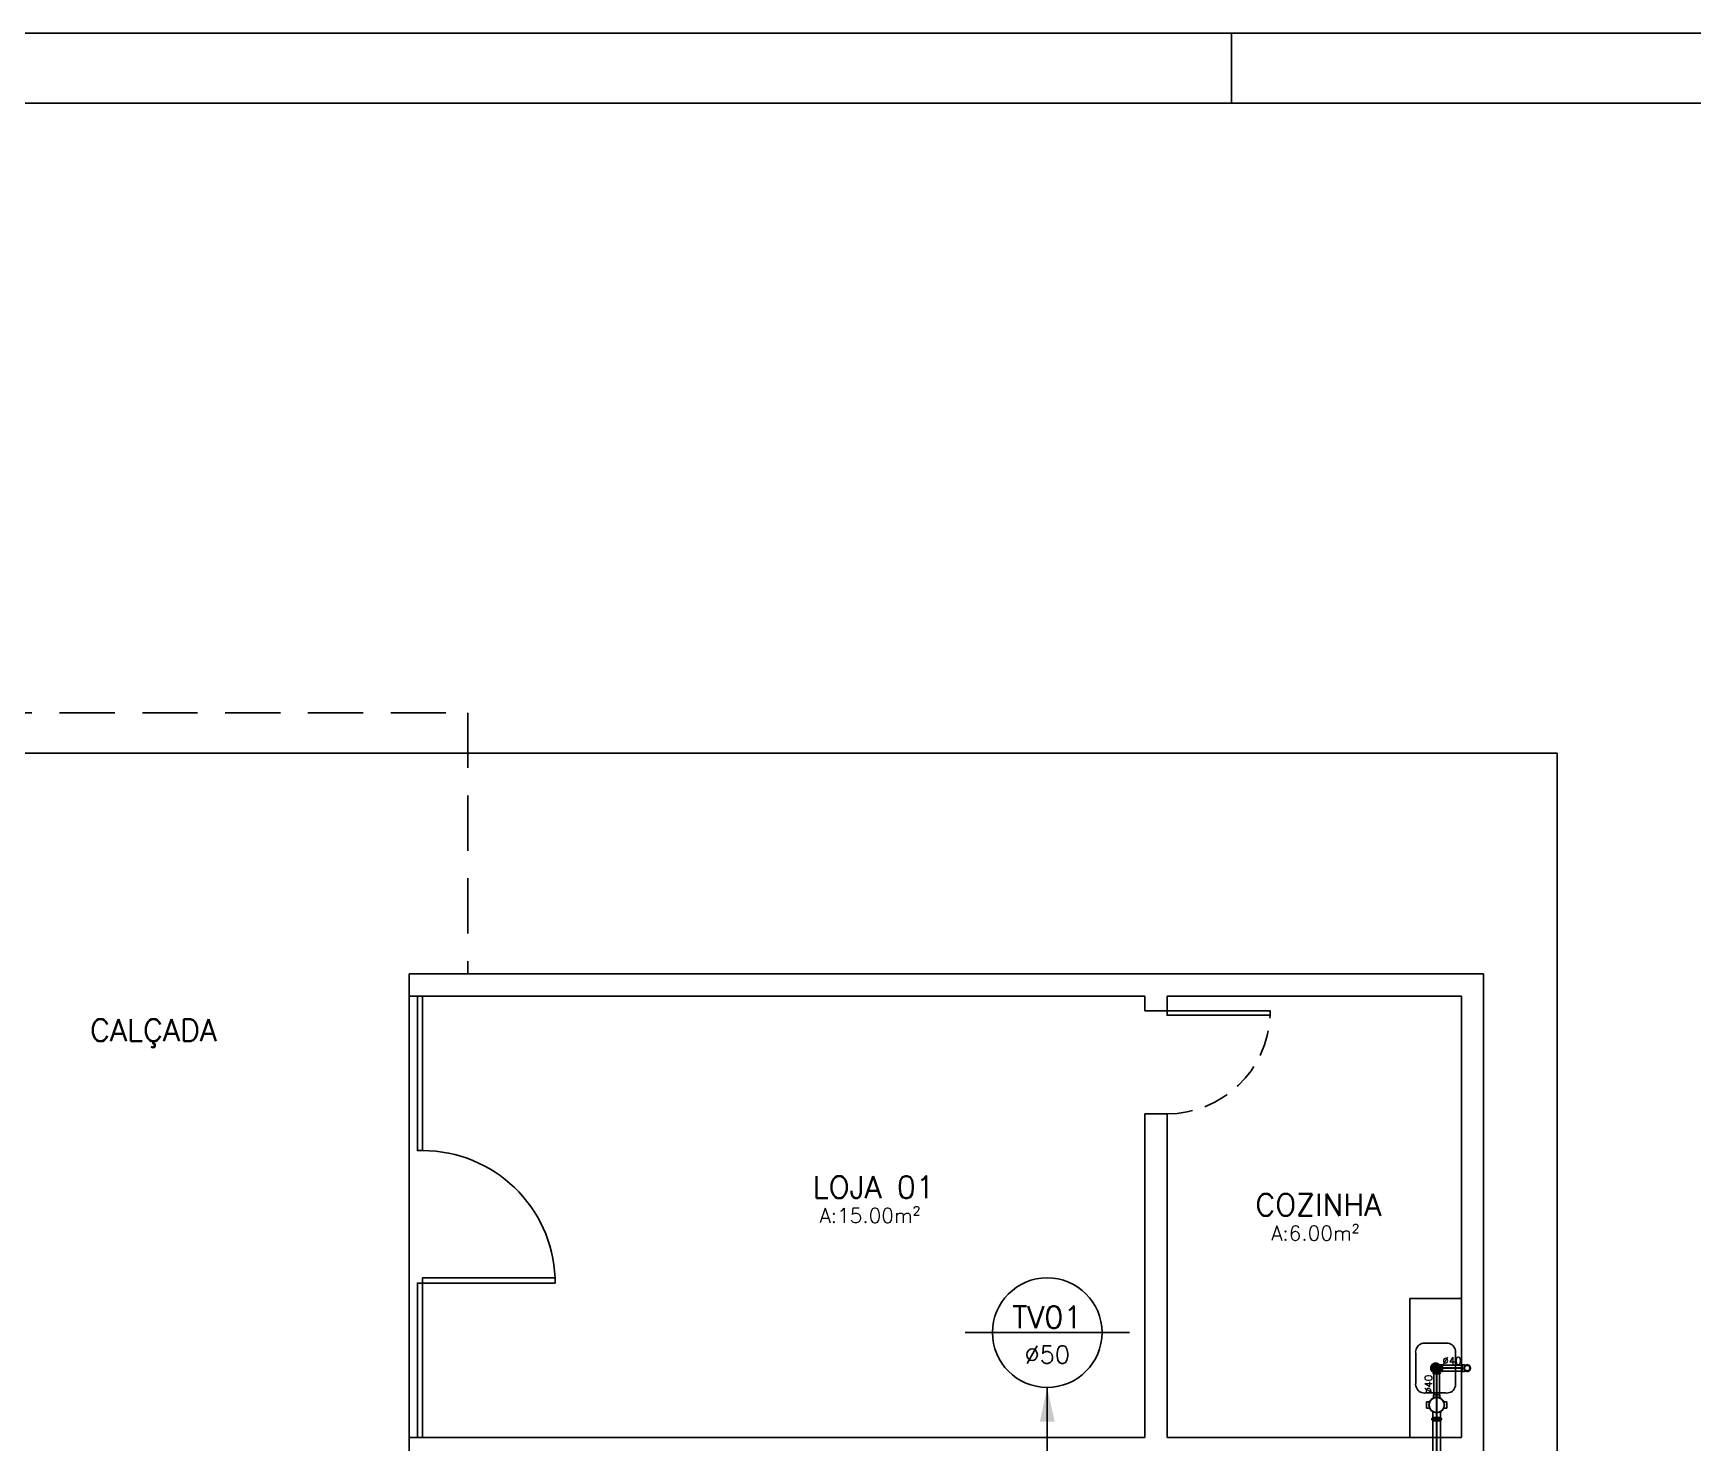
# Model space of a CAD drawing. Header units: millimetres. Extents: x 1111 to 1959, y -391 to -319.
# Drawn here: x 1402.59 to 1420.35, y -361.58 to -346.49 of the extents above; entities that cross this region are included whole.
import ezdxf
from ezdxf.enums import TextEntityAlignment as Align

# ---------------------------------------------------------------- set-up
doc = ezdxf.new("R2010")
doc.units = ezdxf.units.MM
doc.linetypes.add('HIDDEN', pattern=[0.375, 0.25, -0.125])
for name, color, linetype in [('08', 8, 'Continuous'), ('ARQ-ALVENARIA', 4, 'Continuous'), ('ARQ-ESQ-02', 2, 'Continuous'), ('ARQ-PENA-02', 2, 'Continuous'), ('ARQ-PROJ-01', 1, 'HIDDEN'), ('ARQ-TEXTO2', 2, 'Continuous'), ('ARQ-TEXTO3', 3, 'Continuous'), ('CERCAD-1', 1, 'Continuous'), ('CERCAD-2', 7, 'Continuous'), ('CONEXAO_ESGOTO', 6, 'Continuous'), ('Texto-Tubos', 7, 'Continuous'), ('TigreCad', 2, 'Continuous'), ('Tinterno', 9, 'Continuous')]:
    doc.layers.add(name, color=color, linetype=linetype)
doc.layers.add('TQ-Tubos detalhe', color=1, linetype='Continuous', lineweight=30)
doc.styles.add('ROMANS', font='romans')
doc.styles.add('TCTUBOS-TXT', font='txt.shx')

# ---------------------------------------------------------------- blocks, each defined once
blk = doc.blocks.new('01')
at = {"layer": 'ARQ-ALVENARIA', "color": 8}
for p, q in [((1144.524, -315.011), (1144.524, -314.861)), ((1144.524, -314.861), (1151.824, -314.861)), ((1151.824, -318.161), (1151.824, -314.861)), ((1144.524, -315.011), (1149.524, -315.011)), ((1144.524, -318.011), (1144.524, -315.011)), ((1149.524, -315.011), (1149.524, -315.111)), ((1149.674, -315.011), (1151.674, -315.011)), ((1149.674, -315.011), (1149.674, -315.111)), ((1151.674, -318.011), (1151.674, -315.011)), ((1149.524, -315.111), (1149.674, -315.111)), ((1149.524, -315.811), (1149.524, -318.011)), ((1149.524, -315.811), (1149.674, -315.811)), ((1149.674, -315.811), (1149.674, -318.011)), ((1144.524, -318.161), (1144.524, -318.011)), ((1149.524, -318.011), (1144.524, -318.011)), ((1151.674, -318.011), (1149.674, -318.011))]:
    blk.add_line(p, q, dxfattribs=at)
at = {"layer": 'ARQ-ALVENARIA', "color": 8, "linetype": 'HIDDEN', "ltscale": 1.5}
blk.add_lwpolyline([(1130.9, -313.086), (1144.924, -313.086), (1144.924, -314.861)], dxfattribs=at)
at = {"layer": 'ARQ-ALVENARIA', "color": 8}
for points in [[(1144.616, -316.061), (1144.616, -315.011), (1144.581, -315.011), (1144.581, -316.061)], [(1144.616, -316.926), (1145.516, -316.926), (1145.516, -316.961), (1144.616, -316.961)], [(1144.616, -316.961), (1144.616, -318.011), (1144.581, -318.011), (1144.581, -316.961)]]:
    blk.add_lwpolyline(points, close=True, dxfattribs=at)
blk.add_arc((1144.616, -316.962), 0.901, 2.2721, 90, dxfattribs=at)
at = {"layer": 'ARQ-ESQ-02', "color": 8}
blk.add_lwpolyline([(1149.674, -315.111), (1150.374, -315.111), (1150.374, -315.141), (1149.674, -315.141)], close=True, dxfattribs=at)
at = {"layer": 'ARQ-PENA-02', "color": 8}
for p in [(1141.524, -313.361), (1152.324, -332.811)]:
    blk.add_line(p, (1152.324, -313.361), dxfattribs=at)
at = {"layer": 'ARQ-PROJ-01', "color": 8, "ltscale": 0.7}
blk.add_arc((1149.674, -315.111), 0.701, 270, 357.4911, dxfattribs=at)
at = {"layer": 'ARQ-ALVENARIA', "color": 8, "insert": (1142.788, -315.264), "char_height": 0.15, "width": 1.12177, "attachment_point": 5, "style": 'ROMANS'}
blk.add_mtext('CALÇADA', dxfattribs=at)
at = {"layer": 'ARQ-TEXTO2', "color": 8, "char_height": 0.1, "width": 0.65338, "attachment_point": 1, "style": 'ROMANS'}
for s, insert in [('\\pi-0.04474;A:15.00m²', (1147.357, -316.453)), ('\\pi0.00288;A:6.00m²', (1150.378, -316.573))]:
    blk.add_mtext(s, dxfattribs=dict(at, insert=insert))
at = {"layer": 'ARQ-TEXTO3', "color": 8, "char_height": 0.15, "width": 1.12177, "attachment_point": 5, "style": 'ROMANS'}
for s, insert in [('LOJA 01', (1147.681, -316.309)), ('COZINHA', (1150.702, -316.429))]:
    blk.add_mtext(s, dxfattribs=dict(at, insert=insert))
blk = doc.blocks.new('27120195p')
at = {"layer": 'TigreCad'}
for p, q in [((-69, -22), (-69, 22)), ((-49, 22), (-69, 22)), ((22, 69), (-22, 69)), ((-22, 49), (-22, 69)), ((22, 49), (22, 69)), ((45, 27), (85, 27)), ((90, 27), (85, 27)), ((85, 27), (85, 27)), ((91, 31), (91, 28)), ((101, 32), (92, 32)), ((92, -31), (92, 31)), ((101, 31), (101, -31)), ((102, 31), (102, 28)), ((108, 27), (103, 27)), ((108, -27), (108, 27)), ((-49, -22), (-69, -22)), ((-22, -49), (-22, -69)), ((22, -69), (-22, -69)), ((22, -49), (22, -69)), ((45, -27), (85, -27)), ((90, -27), (85, -27)), ((85, -27), (85, -27)), ((91, -31), (91, -28)), ((101, -32), (92, -32)), ((102, -31), (102, -28)), ((108, -27), (103, -27))]:
    blk.add_line(p, q, dxfattribs=at)
blk.add_circle((0, 0), 52.8, dxfattribs=at)
for centre, radius, start, end in [((-49, 23), 1.5, 270, 334.5897), ((-23, 49), 1.5, 295.4103, 0), ((23, 49), 1.5, 180, 244.5897), ((90, 28), 1, 270, 355), ((92, 31), 1, 90, 175), ((101, 31), 1, 15, 90), ((103, 28), 1, 195, 270), ((-49, -23), 1.5, 25.4103, 90), ((-23, -49), 1.5, 0, 64.5897), ((23, -49), 1.5, 115.4103, 180), ((90, -28), 1, 5, 90), ((92, -31), 1, 185, 270), ((101, -31), 1, 270, 345), ((103, -28), 1, 90, 165)]:
    blk.add_arc(centre, radius, start, end, dxfattribs=at)
at = {"layer": 'Tinterno'}
for p, q in [((85, 27), (85, 0)), ((85, 27), (85, 0)), ((85, -27), (85, 0)), ((85, -27), (85, 0)), ((91, 27), (91, -27)), ((103, 27), (103, -27))]:
    blk.add_line(p, q, dxfattribs=at)
blk.add_circle((0, 0), 50.8, dxfattribs=at)
blk = doc.blocks.new('j9n40d')
at = {"layer": 'TigreCad'}
for p, q in [((0, 21), (10, 21)), ((10, 21), (18, 21)), ((19, 22), (18, 21)), ((34, 22), (19, 22)), ((19, -22), (19, 22)), ((35, 23), (34, 22)), ((35, 23), (35, -23)), ((39, 23), (35, 23)), ((39, 23), (39, -23)), ((0, -21), (10, -21)), ((10, -21), (18, -21)), ((19, -22), (18, -21)), ((34, -22), (19, -22)), ((35, -23), (34, -22)), ((39, -23), (35, -23))]:
    blk.add_line(p, q, dxfattribs=at)
for radius, start, end in [(22.8, 64.6232, 295.3768), (20.6, 90, 270)]:
    blk.add_arc((0, 0), radius, start, end, dxfattribs=at)
at = {"layer": 'Tinterno'}
for p, q in [((18, 21), (18, -21)), ((34, 22), (34, -22))]:
    blk.add_line(p, q, dxfattribs=at)
blk.add_arc((0, 0), 21.8, 70.9009, 289.0991, dxfattribs=at)
blk = doc.blocks.new('j9n40s')
at = {"layer": 'TigreCad'}
for p, q in [((10, 21), (18, 21)), ((19, 22), (18, 21)), ((18, 21), (18, 14)), ((19, 13), (19, 22)), ((34, 22), (19, 22)), ((35, 23), (34, 22)), ((39, 23), (35, 23)), ((35, 23), (35, -23)), ((39, 23), (39, -23)), ((10, -21), (18, -21)), ((18, -21), (18, -14)), ((19, -22), (18, -21)), ((19, -13), (19, -22)), ((34, -22), (19, -22)), ((35, -23), (34, -22)), ((39, -23), (35, -23))]:
    blk.add_line(p, q, dxfattribs=at)
for radius in [22.8, 20]:
    blk.add_circle((0, 0), radius, dxfattribs=at)
at = {"layer": 'Tinterno'}
blk.add_line((34, 22), (34, -22), dxfattribs=at)
blk.add_circle((0, 0), 18.8, dxfattribs=at)
blk = doc.blocks.new('j9n40p')
at = {"layer": 'TigreCad'}
for p, q in [((19, 22), (18, 21)), ((34, 22), (19, 22)), ((19, 22), (19, -19)), ((35, 23), (34, 22)), ((39, 23), (35, 23)), ((35, 23), (35, -23)), ((39, 23), (39, -23)), ((-23, -35), (-22, -34)), ((23, -35), (-23, -35)), ((-23, -39), (-23, -35)), ((23, -39), (-23, -39)), ((-22, -19), (-21, -18)), ((19, -19), (-22, -19)), ((-22, -34), (-22, -19)), ((19, -19), (22, -22)), ((34, -22), (22, -22)), ((22, -34), (22, -22)), ((23, -35), (22, -34)), ((23, -39), (23, -35)), ((35, -23), (34, -22)), ((39, -23), (35, -23))]:
    blk.add_line(p, q, dxfattribs=at)
blk.add_arc((19, -19), 39.4, 91.4733, 178.5267, dxfattribs=at)
at = {"layer": 'Tinterno'}
for p, q in [((18, 21), (18, -18)), ((34, 22), (34, -22)), ((22, -34), (-22, -34)), ((-21, -18), (18, -18)), ((18, -18), (19, -19))]:
    blk.add_line(p, q, dxfattribs=at)

msp = doc.modelspace()

# ---------------------------------------------------------------- linework, layer by layer
at = {"layer": '08'}
for p, q in [((1417.322, -361.52), (1417.322, -360.031)), ((1417.873, -360.031), (1417.322, -360.031)), ((1417.384, -360.587), (1417.383, -360.602)), ((1417.383, -360.602), (1417.384, -360.616)), ((1417.388, -360.573), (1417.384, -360.587)), ((1417.384, -360.935), (1417.384, -360.616)), ((1417.394, -360.56), (1417.388, -360.573)), ((1417.401, -360.548), (1417.394, -360.56)), ((1417.411, -360.536), (1417.401, -360.548)), ((1417.422, -360.527), (1417.411, -360.536)), ((1417.434, -360.519), (1417.422, -360.527)), ((1417.447, -360.514), (1417.434, -360.519)), ((1417.462, -360.51), (1417.447, -360.514)), ((1417.476, -360.509), (1417.462, -360.51)), ((1417.49, -360.51), (1417.476, -360.509)), ((1417.49, -360.51), (1417.703, -360.51)), ((1417.718, -360.509), (1417.703, -360.51)), ((1417.732, -360.51), (1417.718, -360.509)), ((1417.746, -360.514), (1417.732, -360.51)), ((1417.76, -360.519), (1417.746, -360.514)), ((1417.772, -360.527), (1417.76, -360.519)), ((1417.783, -360.536), (1417.772, -360.527)), ((1417.792, -360.548), (1417.783, -360.536)), ((1417.8, -360.56), (1417.792, -360.548)), ((1417.806, -360.573), (1417.8, -360.56)), ((1417.809, -360.587), (1417.806, -360.573)), ((1417.81, -360.602), (1417.809, -360.587)), ((1417.81, -360.616), (1417.81, -360.602)), ((1417.81, -360.616), (1417.81, -360.935)), ((1417.544, -360.776), (1417.545, -360.762)), ((1417.544, -360.776), (1417.545, -360.762)), ((1417.545, -360.79), (1417.544, -360.776)), ((1417.545, -360.79), (1417.544, -360.776)), ((1417.545, -360.762), (1417.551, -360.749)), ((1417.545, -360.762), (1417.551, -360.749)), ((1417.551, -360.802), (1417.545, -360.79)), ((1417.551, -360.802), (1417.545, -360.79)), ((1417.551, -360.749), (1417.559, -360.738)), ((1417.551, -360.749), (1417.559, -360.738)), ((1417.559, -360.813), (1417.551, -360.802)), ((1417.559, -360.813), (1417.551, -360.802)), ((1417.554, -360.776), (1417.556, -360.765)), ((1417.554, -360.776), (1417.556, -360.787)), ((1417.56, -360.755), (1417.556, -360.765)), ((1417.56, -360.797), (1417.556, -360.787)), ((1417.557, -360.777), (1417.558, -360.777)), ((1417.557, -360.778), (1417.557, -360.777)), ((1417.557, -360.78), (1417.557, -360.778)), ((1417.557, -360.781), (1417.557, -360.78)), ((1417.557, -360.782), (1417.557, -360.781)), ((1417.558, -360.784), (1417.557, -360.782)), ((1417.558, -360.777), (1417.559, -360.776)), ((1417.558, -360.784), (1417.558, -360.784)), ((1417.559, -360.785), (1417.558, -360.784)), ((1417.559, -360.738), (1417.57, -360.73)), ((1417.559, -360.738), (1417.57, -360.73)), ((1417.559, -360.76), (1417.56, -360.759)), ((1417.559, -360.762), (1417.559, -360.76)), ((1417.559, -360.763), (1417.559, -360.762)), ((1417.559, -360.764), (1417.559, -360.763)), ((1417.56, -360.765), (1417.559, -360.764)), ((1417.559, -360.776), (1417.56, -360.776)), ((1417.56, -360.785), (1417.559, -360.785)), ((1417.57, -360.822), (1417.559, -360.813)), ((1417.57, -360.822), (1417.559, -360.813)), ((1417.56, -360.755), (1417.567, -360.746)), ((1417.56, -360.759), (1417.561, -360.758)), ((1417.56, -360.766), (1417.56, -360.765)), ((1417.561, -360.766), (1417.56, -360.766)), ((1417.581, -360.776), (1417.56, -360.776)), ((1417.561, -360.785), (1417.56, -360.785)), ((1417.56, -360.797), (1417.567, -360.806)), ((1417.561, -360.758), (1417.562, -360.758)), ((1417.561, -360.766), (1417.581, -360.772)), ((1417.561, -360.785), (1417.581, -360.78)), ((1417.562, -360.758), (1417.563, -360.757)), ((1417.563, -360.757), (1417.564, -360.757)), ((1417.564, -360.757), (1417.565, -360.758)), ((1417.564, -360.795), (1417.565, -360.794)), ((1417.564, -360.796), (1417.564, -360.795)), ((1417.564, -360.797), (1417.564, -360.796)), ((1417.564, -360.798), (1417.564, -360.797)), ((1417.564, -360.799), (1417.564, -360.798)), ((1417.565, -360.8), (1417.564, -360.799)), ((1417.583, -360.768), (1417.565, -360.758)), ((1417.583, -360.784), (1417.565, -360.794)), ((1417.566, -360.801), (1417.565, -360.8)), ((1417.567, -360.802), (1417.566, -360.801)), ((1417.576, -360.739), (1417.567, -360.746)), ((1417.568, -360.803), (1417.567, -360.802)), ((1417.576, -360.813), (1417.567, -360.806)), ((1417.569, -360.803), (1417.568, -360.803)), ((1417.57, -360.802), (1417.569, -360.803)), ((1417.57, -360.73), (1417.583, -360.724)), ((1417.57, -360.73), (1417.583, -360.724)), ((1417.57, -360.746), (1417.571, -360.745)), ((1417.57, -360.747), (1417.57, -360.746)), ((1417.57, -360.748), (1417.57, -360.747)), ((1417.57, -360.749), (1417.57, -360.748)), ((1417.571, -360.75), (1417.57, -360.749)), ((1417.571, -360.802), (1417.57, -360.802)), ((1417.583, -360.827), (1417.57, -360.822)), ((1417.583, -360.827), (1417.57, -360.822)), ((1417.571, -360.745), (1417.572, -360.744)), ((1417.571, -360.75), (1417.585, -360.765)), ((1417.571, -360.802), (1417.586, -360.787)), ((1417.572, -360.744), (1417.573, -360.743)), ((1417.573, -360.743), (1417.575, -360.743)), ((1417.575, -360.743), (1417.576, -360.743)), ((1417.576, -360.739), (1417.586, -360.735)), ((1417.576, -360.743), (1417.577, -360.743)), ((1417.576, -360.813), (1417.586, -360.817)), ((1417.577, -360.743), (1417.578, -360.743)), ((1417.578, -360.743), (1417.578, -360.744)), ((1417.589, -360.762), (1417.578, -360.744)), ((1417.589, -360.79), (1417.578, -360.808)), ((1417.578, -360.809), (1417.578, -360.808)), ((1417.578, -360.81), (1417.578, -360.809)), ((1417.578, -360.811), (1417.578, -360.81)), ((1417.579, -360.812), (1417.578, -360.811)), ((1417.58, -360.813), (1417.579, -360.812)), ((1417.581, -360.813), (1417.58, -360.813)), ((1417.581, -360.772), (1417.583, -360.768)), ((1417.581, -360.78), (1417.581, -360.776)), ((1417.583, -360.814), (1417.581, -360.813)), ((1417.583, -360.724), (1417.597, -360.723)), ((1417.583, -360.724), (1417.597, -360.723)), ((1417.586, -360.787), (1417.583, -360.784)), ((1417.584, -360.814), (1417.583, -360.814)), ((1417.597, -360.829), (1417.583, -360.827)), ((1417.597, -360.829), (1417.583, -360.827)), ((1417.585, -360.813), (1417.584, -360.814)), ((1417.585, -360.765), (1417.589, -360.762)), ((1417.586, -360.813), (1417.585, -360.813)), ((1417.597, -360.733), (1417.586, -360.735)), ((1417.587, -360.812), (1417.586, -360.813)), ((1417.597, -360.818), (1417.586, -360.817)), ((1417.587, -360.738), (1417.588, -360.737)), ((1417.587, -360.739), (1417.587, -360.738)), ((1417.587, -360.74), (1417.587, -360.739)), ((1417.587, -360.74), (1417.593, -360.76)), ((1417.587, -360.811), (1417.593, -360.791)), ((1417.587, -360.811), (1417.587, -360.812)), ((1417.588, -360.737), (1417.589, -360.737)), ((1417.589, -360.737), (1417.59, -360.736)), ((1417.589, -360.775), (1417.59, -360.773)), ((1417.589, -360.777), (1417.589, -360.775)), ((1417.59, -360.779), (1417.589, -360.777)), ((1417.593, -360.791), (1417.589, -360.79)), ((1417.59, -360.736), (1417.591, -360.736)), ((1417.59, -360.773), (1417.591, -360.771)), ((1417.591, -360.78), (1417.59, -360.779)), ((1417.591, -360.736), (1417.593, -360.736)), ((1417.591, -360.771), (1417.592, -360.77)), ((1417.592, -360.782), (1417.591, -360.78)), ((1417.592, -360.77), (1417.594, -360.769)), ((1417.594, -360.783), (1417.592, -360.782)), ((1417.593, -360.736), (1417.594, -360.736)), ((1417.593, -360.76), (1417.597, -360.76)), ((1417.594, -360.736), (1417.595, -360.736)), ((1417.594, -360.769), (1417.596, -360.768)), ((1417.596, -360.783), (1417.594, -360.783)), ((1417.595, -360.736), (1417.596, -360.737)), ((1417.596, -360.737), (1417.597, -360.738)), ((1417.596, -360.768), (1417.598, -360.768)), ((1417.598, -360.783), (1417.596, -360.783)), ((1417.597, -360.723), (1417.611, -360.724)), ((1417.597, -360.723), (1417.611, -360.724)), ((1417.597, -360.733), (1417.608, -360.735)), ((1417.597, -360.738), (1417.597, -360.739)), ((1417.597, -360.76), (1417.597, -360.739)), ((1417.601, -360.791), (1417.597, -360.792)), ((1417.597, -360.792), (1417.597, -360.812)), ((1417.597, -360.813), (1417.597, -360.812)), ((1417.598, -360.814), (1417.597, -360.813)), ((1417.597, -360.818), (1417.608, -360.817)), ((1417.611, -360.827), (1417.597, -360.829)), ((1417.611, -360.827), (1417.597, -360.829)), ((1417.598, -360.768), (1417.6, -360.769)), ((1417.6, -360.783), (1417.598, -360.783)), ((1417.598, -360.815), (1417.598, -360.814)), ((1417.6, -360.816), (1417.598, -360.815)), ((1417.6, -360.769), (1417.601, -360.77)), ((1417.601, -360.782), (1417.6, -360.783)), ((1417.601, -360.816), (1417.6, -360.816)), ((1417.606, -360.74), (1417.601, -360.76)), ((1417.601, -360.76), (1417.605, -360.762)), ((1417.601, -360.77), (1417.603, -360.771)), ((1417.603, -360.78), (1417.601, -360.782)), ((1417.606, -360.811), (1417.601, -360.791)), ((1417.602, -360.816), (1417.601, -360.816)), ((1417.603, -360.816), (1417.602, -360.816)), ((1417.603, -360.771), (1417.604, -360.773)), ((1417.604, -360.779), (1417.603, -360.78)), ((1417.605, -360.815), (1417.603, -360.816)), ((1417.604, -360.773), (1417.604, -360.775)), ((1417.604, -360.775), (1417.604, -360.777)), ((1417.604, -360.777), (1417.604, -360.779)), ((1417.605, -360.762), (1417.615, -360.744)), ((1417.608, -360.787), (1417.605, -360.79)), ((1417.605, -360.79), (1417.615, -360.808)), ((1417.606, -360.813), (1417.605, -360.814)), ((1417.605, -360.814), (1417.605, -360.815)), ((1417.606, -360.74), (1417.607, -360.739)), ((1417.606, -360.811), (1417.606, -360.812)), ((1417.606, -360.812), (1417.606, -360.813)), ((1417.607, -360.739), (1417.608, -360.738)), ((1417.607, -360.739), (1417.607, -360.739)), ((1417.618, -360.739), (1417.608, -360.735)), ((1417.608, -360.738), (1417.61, -360.738)), ((1417.623, -360.75), (1417.608, -360.764)), ((1417.608, -360.764), (1417.611, -360.768)), ((1417.623, -360.802), (1417.608, -360.787)), ((1417.618, -360.813), (1417.608, -360.817)), ((1417.61, -360.738), (1417.611, -360.738)), ((1417.611, -360.724), (1417.623, -360.73)), ((1417.611, -360.724), (1417.623, -360.73)), ((1417.611, -360.738), (1417.612, -360.738)), ((1417.611, -360.768), (1417.629, -360.757)), ((1417.612, -360.78), (1417.611, -360.784)), ((1417.611, -360.784), (1417.629, -360.794)), ((1417.623, -360.822), (1417.611, -360.827)), ((1417.623, -360.822), (1417.611, -360.827)), ((1417.612, -360.738), (1417.613, -360.739)), ((1417.632, -360.766), (1417.612, -360.772)), ((1417.612, -360.772), (1417.613, -360.776)), ((1417.632, -360.785), (1417.612, -360.78)), ((1417.613, -360.739), (1417.614, -360.74)), ((1417.633, -360.776), (1417.613, -360.776)), ((1417.614, -360.74), (1417.615, -360.741)), ((1417.615, -360.741), (1417.615, -360.742)), ((1417.615, -360.742), (1417.615, -360.743)), ((1417.615, -360.743), (1417.615, -360.744)), ((1417.616, -360.808), (1417.615, -360.808)), ((1417.617, -360.809), (1417.616, -360.808)), ((1417.618, -360.809), (1417.617, -360.809)), ((1417.618, -360.739), (1417.627, -360.746)), ((1417.618, -360.813), (1417.627, -360.806)), ((1417.619, -360.809), (1417.618, -360.809)), ((1417.62, -360.809), (1417.619, -360.809)), ((1417.621, -360.808), (1417.62, -360.809)), ((1417.622, -360.807), (1417.621, -360.808)), ((1417.623, -360.806), (1417.622, -360.807)), ((1417.623, -360.73), (1417.634, -360.738)), ((1417.623, -360.73), (1417.634, -360.738)), ((1417.623, -360.75), (1417.624, -360.749)), ((1417.623, -360.802), (1417.623, -360.803)), ((1417.623, -360.803), (1417.624, -360.804)), ((1417.624, -360.805), (1417.623, -360.806)), ((1417.634, -360.813), (1417.623, -360.822)), ((1417.634, -360.813), (1417.623, -360.822)), ((1417.624, -360.749), (1417.625, -360.749)), ((1417.624, -360.804), (1417.624, -360.805)), ((1417.625, -360.749), (1417.626, -360.749)), ((1417.626, -360.749), (1417.627, -360.749)), ((1417.634, -360.755), (1417.627, -360.746)), ((1417.627, -360.749), (1417.628, -360.75)), ((1417.634, -360.797), (1417.627, -360.806)), ((1417.628, -360.75), (1417.629, -360.751)), ((1417.629, -360.751), (1417.63, -360.752)), ((1417.63, -360.756), (1417.629, -360.757)), ((1417.629, -360.757), (1417.629, -360.757)), ((1417.63, -360.794), (1417.629, -360.794)), ((1417.63, -360.752), (1417.63, -360.754)), ((1417.63, -360.754), (1417.63, -360.755)), ((1417.63, -360.755), (1417.63, -360.756)), ((1417.631, -360.794), (1417.63, -360.794)), ((1417.632, -360.794), (1417.631, -360.794)), ((1417.632, -360.766), (1417.633, -360.766)), ((1417.632, -360.785), (1417.633, -360.786)), ((1417.633, -360.793), (1417.632, -360.794)), ((1417.633, -360.766), (1417.634, -360.766)), ((1417.634, -360.776), (1417.633, -360.776)), ((1417.633, -360.786), (1417.634, -360.786)), ((1417.634, -360.792), (1417.633, -360.793)), ((1417.634, -360.738), (1417.643, -360.749)), ((1417.634, -360.738), (1417.643, -360.749)), ((1417.634, -360.755), (1417.638, -360.765)), ((1417.634, -360.766), (1417.635, -360.767)), ((1417.635, -360.775), (1417.634, -360.776)), ((1417.634, -360.786), (1417.634, -360.787)), ((1417.634, -360.787), (1417.635, -360.789)), ((1417.634, -360.797), (1417.638, -360.787)), ((1417.635, -360.79), (1417.634, -360.791)), ((1417.634, -360.791), (1417.634, -360.792)), ((1417.643, -360.802), (1417.634, -360.813)), ((1417.643, -360.802), (1417.634, -360.813)), ((1417.635, -360.767), (1417.636, -360.768)), ((1417.636, -360.774), (1417.635, -360.775)), ((1417.635, -360.789), (1417.635, -360.79)), ((1417.636, -360.768), (1417.637, -360.769)), ((1417.637, -360.773), (1417.636, -360.774)), ((1417.637, -360.769), (1417.637, -360.77)), ((1417.637, -360.77), (1417.637, -360.772)), ((1417.637, -360.772), (1417.637, -360.773)), ((1417.639, -360.776), (1417.638, -360.765)), ((1417.639, -360.776), (1417.638, -360.787)), ((1417.643, -360.749), (1417.648, -360.762)), ((1417.643, -360.749), (1417.648, -360.762)), ((1417.648, -360.79), (1417.643, -360.802)), ((1417.648, -360.79), (1417.643, -360.802)), ((1417.648, -360.762), (1417.65, -360.776)), ((1417.648, -360.762), (1417.65, -360.776)), ((1417.65, -360.776), (1417.648, -360.79)), ((1417.65, -360.776), (1417.648, -360.79)), ((1417.383, -360.95), (1417.384, -360.935)), ((1417.384, -360.964), (1417.383, -360.95)), ((1417.388, -360.978), (1417.384, -360.964)), ((1417.394, -360.992), (1417.388, -360.978)), ((1417.401, -361.004), (1417.394, -360.992)), ((1417.411, -361.015), (1417.401, -361.004)), ((1417.783, -361.015), (1417.792, -361.004)), ((1417.792, -361.004), (1417.8, -360.992)), ((1417.8, -360.992), (1417.806, -360.978)), ((1417.806, -360.978), (1417.809, -360.964)), ((1417.809, -360.964), (1417.81, -360.95)), ((1417.81, -360.95), (1417.81, -360.935)), ((1417.422, -361.025), (1417.411, -361.015)), ((1417.434, -361.032), (1417.422, -361.025)), ((1417.447, -361.038), (1417.434, -361.032)), ((1417.462, -361.041), (1417.447, -361.038)), ((1417.476, -361.043), (1417.462, -361.041)), ((1417.49, -361.042), (1417.476, -361.043)), ((1417.703, -361.042), (1417.49, -361.042)), ((1417.703, -361.042), (1417.718, -361.043)), ((1417.718, -361.043), (1417.732, -361.041)), ((1417.732, -361.041), (1417.746, -361.038)), ((1417.746, -361.038), (1417.76, -361.032)), ((1417.76, -361.032), (1417.772, -361.025)), ((1417.772, -361.025), (1417.783, -361.015)), ((1417.873, -361.52), (1417.322, -361.52))]:
    msp.add_line(p, q, dxfattribs=at)
at = {"layer": 'CERCAD-1'}
msp.add_lwpolyline([(1442.263, -390.141), (1379.263, -390.141), (1379.263, -347.241), (1442.263, -347.241)], close=True, dxfattribs=at)
at = {"layer": 'CERCAD-2'}
for p, q in [((1378.513, -346.491), (1443.013, -346.491)), ((1415.413, -347.241), (1415.413, -346.491))]:
    msp.add_line(p, q, dxfattribs=at)
at = {"layer": 'CONEXAO_ESGOTO'}
for p, q in [((1412.562, -360.396), (1414.32, -360.396)), ((1413.441, -360.98), (1413.441, -361.823))]:
    msp.add_line(p, q, dxfattribs=at)
msp.add_lwpolyline([(1417.415, -360.708, 0, 0, 0), (1417.415, -360.866, 0.085, 0, 0), (1417.415, -361.055, 0, 0, 0)], format="xyseb", dxfattribs=at)
msp.add_circle((1413.441, -360.396), 0.586, dxfattribs=at)
msp.add_solid([(1413.441, -360.98), (1413.52, -361.35), (1413.362, -361.35)], dxfattribs=at)
at = {"layer": 'TigreCad'}
for p, q in [((1417.669, -360.744), (1417.873, -360.744)), ((1417.669, -360.807), (1417.873, -360.807)), ((1417.576, -360.837), (1417.576, -361.062)), ((1417.639, -360.837), (1417.639, -361.062)), ((1417.568, -361.34), (1417.568, -362.217)), ((1417.648, -361.34), (1417.648, -362.217))]:
    msp.add_line(p, q, dxfattribs=at)
at = {"layer": 'TQ-Tubos detalhe'}
for p in [(1417.608, -362.382), (1417.873, -360.776)]:
    msp.add_line(p, (1417.608, -360.776), dxfattribs=at)

# ---------------------------------------------------------------- block references
at = {"xscale": 1.574902874475, "yscale": 1.574902874475, "zscale": 1.574902874475}
msp.add_blockref('01', (-395.902, 139.317), dxfattribs=at)
at = {"layer": 'TigreCad', "xscale": 0.001574895, "yscale": 0.001574895, "zscale": 0.001574895}
msp.add_blockref('j9n40p', (1417.608, -360.776), dxfattribs=at)
for name, p, rotation in [('j9n40d', (1417.934, -360.776), 180), ('j9n40s', (1417.934, -360.776), 180), ('27120195p', (1417.608, -361.17), 270)]:
    msp.add_blockref(name, p, dxfattribs=dict(at, rotation=rotation))

# ---------------------------------------------------------------- texts
at = {"layer": 'CONEXAO_ESGOTO', "style": 'ROMANS'}
for s, height, p in [('TV01', 0.2362, (1413.441, -360.349)), ('%%C50', 0.189, (1413.441, -360.726))]:
    msp.add_text(s, height=height, dxfattribs=at).set_placement(p, align=Align.CENTER)
at = {"layer": 'Texto-Tubos', "style": 'TCTUBOS-TXT'}
msp.add_text('%%C40', height=0.0787, dxfattribs=at).set_placement((1417.771, -360.736), align=Align.CENTER)
msp.add_text('%%C40', height=0.0787, rotation=90, dxfattribs=at).set_placement((1417.56, -360.95), align=Align.CENTER)

doc.saveas('drawing.dxf')
